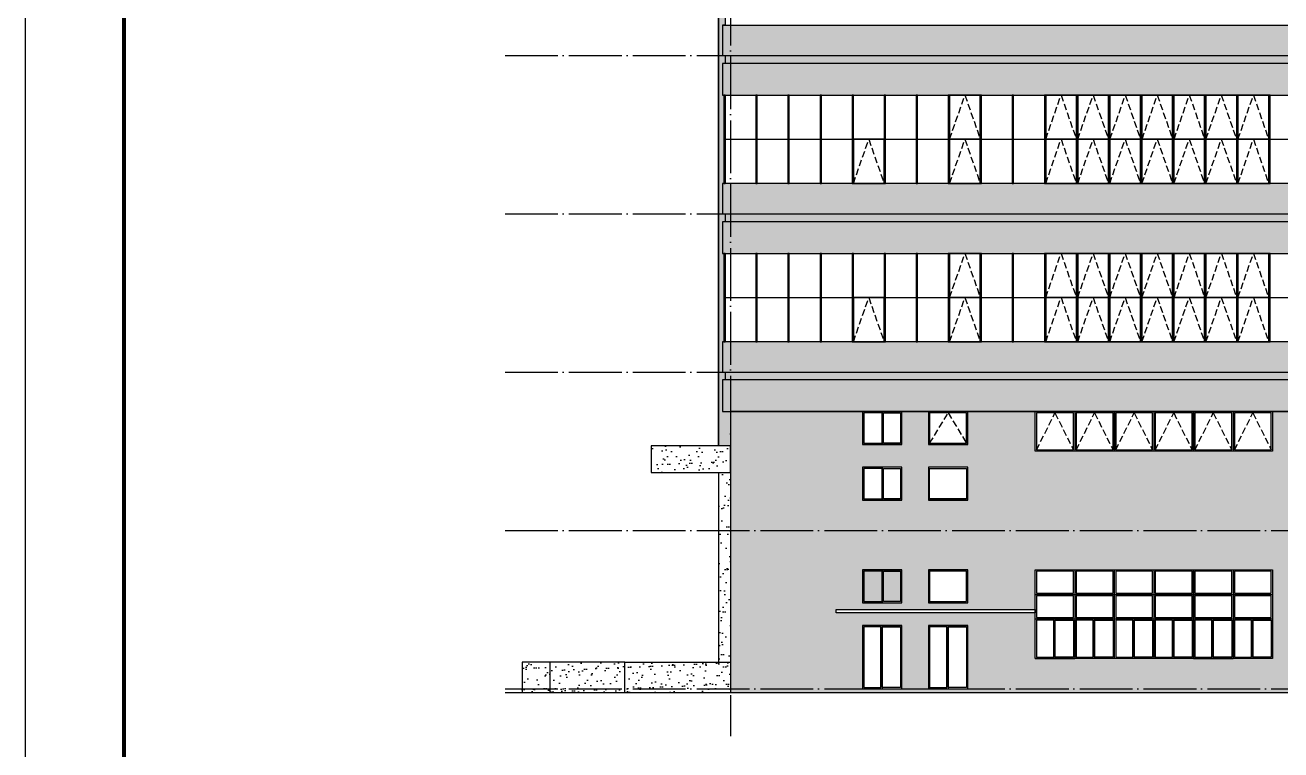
# Model space of a CAD drawing. Extents: x 6843040 to 15500510, y -6507076 to -4940511.
# Drawn here: x 7622462 to 7670060, y -5891736 to -5864267 of the extents above; entities that cross this region are included whole.
import ezdxf

# ---------------------------------------------------------------- set-up
doc = ezdxf.new("R2010")
doc.units = 0
doc.header["$LTSCALE"] = 1000
doc.header["$MEASUREMENT"] = 0
doc.linetypes.add('DASH', pattern=[0.35, 0.25, -0.1])
doc.linetypes.add('DOTE', pattern=[2.42, 2, -0.2, 0.02, -0.2])
for name, color, linetype in [('DOTE', 8, 'DOTE'), ('E_LINE_1', 1, 'Continuous'), ('E_LINE_2', 40, 'Continuous'), ('E_LINE_4', 5, 'Continuous'), ('E_LINE_5', 8, 'Continuous'), ('E_LINE_6', 11, 'Continuous'), ('plan-1', 40, 'Continuous'), ('PUB_HACTH', 8, 'Continuous'), ('PUB_TITLE', 4, 'Continuous'), ('WINDOW', 4, 'Continuous')]:
    doc.layers.add(name, color=color, linetype=linetype)
pattern_1 = [(82.5, (0, 215189), (-422.103955, 395.378137), [0, -456, 0, -510, 0, -487.5]), (52.5, (0, 215189), (-223.241253, 974.09392), [0, -246, 0, -411, 0, -157.5]), (12.5, (-260.9, 214928.1), (659.408782, 661.809715), [0, -150, 0, -540, 0, -705]), (2.5, (-260.9, 214928.1), (451.51265, 823.878855), [0, -75, 0, -354, 0, -405])]
pattern_2 = [(82.5, (0, 0), (-422.103955, 395.378137), [0, -456, 0, -510, 0, -487.5]), (52.5, (0, 0), (-223.241253, 974.09392), [0, -246, 0, -411, 0, -157.5]), (12.5, (-260.9, -260.9), (659.408782, 661.809715), [0, -150, 0, -540, 0, -705]), (2.5, (-260.9, -260.9), (451.51265, 823.878855), [0, -75, 0, -354, 0, -405])]

msp = doc.modelspace()

# ---------------------------------------------------------------- hatches: boundary and pattern name
at = {"layer": 'PUB_HACTH'}
h = msp.add_hatch(dxfattribs=at)
h.set_pattern_fill('粉刷', color=256, scale=150, angle=45)
h.set_pattern_definition(pattern_2)
h.paths.add_polyline_path([(7654597.4, -5842417.4), (7649197.4, -5842417.4), (7649197.4, -5845617.4), (7648897.4, -5845617.4), (7648897.4, -5847117.4), (7648997.4, -5847117.4), (7648997.4, -5847417.4), (7648897.4, -5847417.4), (7648897.4, -5848917.4), (7648997.4, -5848917.4), (7648997.4, -5852267.4), (7648897.4, -5852267.4), (7648897.4, -5853417.4), (7648997.4, -5853417.4), (7648997.4, -5853717.4), (7648897.4, -5853717.4), (7648897.4, -5854917.4), (7648997.4, -5854917.4), (7648997.4, -5858267.4), (7648897.4, -5858267.4), (7648897.4, -5859417.4), (7648997.4, -5859417.4), (7648997.4, -5859717.4), (7648897.4, -5859717.4), (7648897.4, -5860917.4), (7648997.4, -5860917.4), (7648997.4, -5864267.4), (7648897.4, -5864267.4), (7648897.4, -5865417.4), (7648997.4, -5865417.4), (7648997.4, -5865717.4), (7648897.4, -5865717.4), (7648897.4, -5866917.4), (7648997.4, -5866917.4), (7648997.4, -5870267.4), (7648897.4, -5870267.4), (7648897.4, -5871417.4), (7648997.4, -5871417.4), (7648997.4, -5871717.4), (7648897.4, -5871717.4), (7648897.4, -5872917.4), (7648997.4, -5872917.4), (7648997.4, -5876267.4), (7648897.4, -5876267.4), (7648897.4, -5877417.4), (7648997.4, -5877417.4), (7648997.4, -5877717.4), (7648897.4, -5877717.4), (7648897.4, -5878917.4), (7649197.4, -5878917.4), (7649197.4, -5880217.4), (7648747.4, -5880217.4), (7648747.4, -5838317.4), (7654597.4, -5838317.4)])
h.paths.add_polyline_path([(7651147.4, -5840817.4), (7651147.4, -5839317.4), (7652647.4, -5839317.4), (7652647.4, -5840817.4)], flags=16)
h = msp.add_hatch(dxfattribs=at)
h.set_pattern_fill('粉刷', color=256, scale=150, angle=45)
h.set_pattern_definition([(82.5, (-9e-10, 205189), (-422.103955, 395.378137), [0, -456, 0, -510, 0, -487.5]), (52.5, (-9e-10, 205189), (-223.241253, 974.09392), [0, -246, 0, -411, 0, -157.5]), (12.5, (-260.9, 204928.1), (659.408782, 661.809715), [0, -150, 0, -540, 0, -705]), (2.5, (-260.9, 204928.1), (451.51265, 823.878855), [0, -75, 0, -354, 0, -405])])
h.paths.add_polyline_path([(7702447.4, -5864267.4), (7648897.4, -5864267.4), (7648897.4, -5865417.4), (7648997.4, -5865417.4), (7702447.4, -5865417.4)])
h.paths.add_polyline_path([(7702447.4, -5865717.4), (7648897.4, -5865717.4), (7648897.4, -5866917.4), (7648997.4, -5866917.4), (7702447.4, -5866917.4)])
h = msp.add_hatch(dxfattribs=at)
h.set_pattern_fill('AR-B816', color=256, scale=150)
h.set_pattern_definition([(0, (91111.56, 198914), (0, 181.9656), []), (90, (91111.56, 198914), (-181.9656, 181.9656), [181.9656, -181.9656])])
h.paths.add_polyline_path([(7702447.4, -5865692.4), (7648997.4, -5865692.4), (7648997.4, -5865392.4), (7702447.4, -5865392.4)])
h = msp.add_hatch(dxfattribs=at)
h.set_pattern_fill('粉刷', color=256, scale=150, angle=45)
h.set_pattern_definition([(82.5, (-9e-10, 199189), (-422.103955, 395.378137), [0, -456, 0, -510, 0, -487.5]), (52.5, (-9e-10, 199189), (-223.241253, 974.09392), [0, -246, 0, -411, 0, -157.5]), (12.5, (-260.9, 198928.1), (659.408782, 661.809715), [0, -150, 0, -540, 0, -705]), (2.5, (-260.9, 198928.1), (451.51265, 823.878855), [0, -75, 0, -354, 0, -405])])
h.paths.add_polyline_path([(7702447.4, -5870267.4), (7648897.4, -5870267.4), (7648897.4, -5871417.4), (7648997.4, -5871417.4), (7702447.4, -5871417.4)])
h.paths.add_polyline_path([(7702447.4, -5871717.4), (7648897.4, -5871717.4), (7648897.4, -5872917.4), (7648997.4, -5872917.4), (7702447.4, -5872917.4)])
h = msp.add_hatch(dxfattribs=at)
h.set_pattern_fill('AR-B816', color=256, scale=150)
h.set_pattern_definition([(0, (91111.56, 192889), (0, 181.9656), []), (90, (91111.56, 192889), (-181.9656, 181.9656), [181.9656, -181.9656])])
h.paths.add_polyline_path([(7702447.4, -5871717.4), (7648997.4, -5871717.4), (7648997.4, -5871417.4), (7702447.4, -5871417.4)])
h = msp.add_hatch(dxfattribs=at)
h.set_pattern_fill('粉刷', color=256, scale=150, angle=45)
h.set_pattern_definition([(82.5, (-9e-10, 193189), (-422.103955, 395.378137), [0, -456, 0, -510, 0, -487.5]), (52.5, (-9e-10, 193189), (-223.241253, 974.09392), [0, -246, 0, -411, 0, -157.5]), (12.5, (-260.9, 192928.1), (659.408782, 661.809715), [0, -150, 0, -540, 0, -705]), (2.5, (-260.9, 192928.1), (451.51265, 823.878855), [0, -75, 0, -354, 0, -405])])
h.paths.add_polyline_path([(7702447.4, -5876267.4), (7648897.4, -5876267.4), (7648897.4, -5877417.4), (7648997.4, -5877417.4), (7702447.4, -5877417.4)])
h.paths.add_polyline_path([(7702447.4, -5877717.4), (7648897.4, -5877717.4), (7648897.4, -5878917.4), (7648997.4, -5878917.4), (7702447.4, -5878917.4)])
h = msp.add_hatch(dxfattribs=at)
h.set_pattern_fill('AR-B816', color=256, scale=150)
h.set_pattern_definition([(0, (91111.56, 186889), (0, 181.9656), []), (90, (91111.56, 186889), (-181.9656, 181.9656), [181.9656, -181.9656])])
h.paths.add_polyline_path([(7702447.4, -5877717.4), (7648997.4, -5877717.4), (7648997.4, -5877417.4), (7702447.4, -5877417.4)])
h = msp.add_hatch(dxfattribs=at)
h.set_pattern_fill('粉刷', color=256, scale=150, angle=45)
h.set_pattern_definition(pattern_2)
h.paths.add_polyline_path([(7694836.2, -5889417.4), (7694836.2, -5884917.4), (7700836.2, -5884917.4), (7700836.2, -5889417.4)], flags=16)
h.paths.add_polyline_path([(7693836.2, -5884417.4), (7702447.4, -5884417.4), (7702447.4, -5884297.4), (7693836.2, -5884297.4)], flags=16)
h.paths.add_polyline_path([(7649197.4, -5889567.4), (7702447.4, -5889567.4), (7702447.4, -5878917.4), (7649197.4, -5878917.4)])
h.paths.add_polyline_path([(7700836.2, -5880417.4), (7694836.2, -5880417.4), (7694836.2, -5878917.4), (7700836.2, -5878917.4)], flags=16)
h.paths.add_polyline_path([(7691725, -5880417.4), (7688725, -5880417.4), (7688725, -5878917.4), (7691725, -5878917.4)], flags=16)
h.paths.add_polyline_path([(7682725, -5888267.4), (7691725, -5888267.4), (7691725, -5884917.4), (7682725, -5884917.4)], flags=16)
h.paths.add_polyline_path([(7688725, -5880417.4), (7685725, -5880417.4), (7685725, -5878917.4), (7688725, -5878917.4)], flags=16)
h.paths.add_polyline_path([(7685725, -5880417.4), (7682725, -5880417.4), (7682725, -5878917.4), (7685725, -5878917.4)], flags=16)
h.paths.add_polyline_path([(7679158.7, -5880417.4), (7673158.7, -5880417.4), (7673158.7, -5878917.4), (7679158.7, -5878917.4)], flags=16)
h.paths.add_polyline_path([(7669747.4, -5880417.4), (7666747.4, -5880417.4), (7666747.4, -5878917.4), (7669747.4, -5878917.4)], flags=16)
h.paths.add_polyline_path([(7666747.4, -5880417.4), (7663747.4, -5880417.4), (7663747.4, -5878917.4), (7666747.4, -5878917.4)], flags=16)
h.paths.add_polyline_path([(7663747.4, -5880417.4), (7660747.4, -5880417.4), (7660747.4, -5878917.4), (7663747.4, -5878917.4)], flags=16)
h.paths.add_polyline_path([(7669747.4, -5888267.4), (7660747.4, -5888267.4), (7660747.4, -5884917.4), (7669747.4, -5884917.4)], flags=16)
h.paths.add_polyline_path([(7673158.7, -5889417.4), (7673158.7, -5884917.4), (7679158.7, -5884917.4), (7679158.7, -5889417.4)], flags=16)
h.paths.add_polyline_path([(7672158.7, -5884417.4), (7680158, -5884417.4), (7680158, -5884297.4), (7672158.7, -5884297.4)], flags=16)
h.paths.add_polyline_path([(7656697.4, -5889417.4), (7658197.4, -5889417.4), (7658197.4, -5887017.4), (7656697.4, -5887017.4)], flags=16)
h.paths.add_polyline_path([(7654197.4, -5889417.4), (7655697.4, -5889417.4), (7655697.4, -5887017.4), (7654197.4, -5887017.4)], flags=16)
h.paths.add_polyline_path([(7654197.4, -5886537.4), (7653197.4, -5886537.4), (7653197.4, -5886417.4), (7658197.4, -5886417.4), (7660747.4, -5886417.4), (7660747.4, -5886537.4)], flags=16)
h.paths.add_polyline_path([(7656697.4, -5886167.4), (7658197.4, -5886167.4), (7658197.4, -5884917.4), (7656697.4, -5884917.4)], flags=16)
h.paths.add_polyline_path([(7656697.4, -5882267.4), (7658197.4, -5882267.4), (7658197.4, -5881017.3), (7656697.4, -5881017.3)], flags=16)
h.paths.add_polyline_path([(7654197.4, -5882267.4), (7655697.4, -5882267.4), (7655697.4, -5881017.3), (7654197.4, -5881017.3)], flags=16)
h.paths.add_polyline_path([(7654197.4, -5880167.5), (7655697.4, -5880167.5), (7655697.4, -5878917.4), (7654197.4, -5878917.4)], flags=16)
h.paths.add_polyline_path([(7656697.4, -5880167.5), (7658197.4, -5880167.5), (7658197.4, -5878917.4), (7656697.4, -5878917.4)], flags=16)
h = msp.add_hatch(dxfattribs=at)
h.set_pattern_fill('粉刷', color=256, scale=150, angle=45)
h.set_pattern_definition([(82.5, (0, 217189), (-422.103955, 395.378137), [0, -456, 0, -510, 0, -487.5]), (52.5, (0, 217189), (-223.241253, 974.09392), [0, -246, 0, -411, 0, -157.5]), (12.5, (-260.9, 216928.1), (659.408782, 661.809715), [0, -150, 0, -540, 0, -705]), (2.5, (-260.9, 216928.1), (451.51265, 823.878855), [0, -75, 0, -354, 0, -405])])
h.paths.add_polyline_path([(7649197.4, -5880217.4), (7646197.4, -5880217.4), (7646197.4, -5881217.4), (7649197.4, -5881217.4)])
h = msp.add_hatch(dxfattribs=at)
h.set_pattern_fill('粉刷', color=256, scale=150, angle=45)
h.set_pattern_definition(pattern_2)
h.paths.add_polyline_path([(7649197.4, -5881217.4), (7648747.4, -5881217.4), (7648747.4, -5888417.4), (7649197.4, -5888417.4)])
h = msp.add_hatch(dxfattribs=at)
h.set_pattern_fill('粉刷', color=256, scale=150, angle=45)
h.set_pattern_definition([(82.5, (-96559.5, -2000), (-422.103955, 395.378137), [0, -456, 0, -510, 0, -487.5]), (52.5, (-96559.5, -2000), (-223.241253, 974.09392), [0, -246, 0, -411, 0, -157.5]), (12.5, (-96820.4, -2260.9), (659.408782, 661.809715), [0, -150, 0, -540, 0, -705]), (2.5, (-96820.4, -2260.9), (451.51265, 823.878855), [0, -75, 0, -354, 0, -405])])
h.paths.add_polyline_path([(7642349.3, -5888417.4), (7641300.5, -5888417.4), (7641300.5, -5889567.4), (7642349.3, -5889567.4)])
h = msp.add_hatch(dxfattribs=at)
h.set_pattern_fill('粉刷', color=256, scale=150, angle=45)
h.set_pattern_definition(pattern_1)
h.paths.add_polyline_path([(7645196.9, -5888417.4), (7642349.3, -5888417.4), (7642349.3, -5889567.4), (7645196.9, -5889567.4)])
h = msp.add_hatch(dxfattribs=at)
h.set_pattern_fill('粉刷', color=256, scale=150, angle=45)
h.set_pattern_definition(pattern_1)
h.paths.add_polyline_path([(7649197.4, -5888417.4), (7645196.9, -5888417.4), (7645196.9, -5889567.4), (7649197.4, -5889567.4)])

# ---------------------------------------------------------------- linework, layer by layer
for points in [[(7649197.4, -5878917.4), (7649197.4, -5889567.4)], [(7645196.9, -5889567.4), (7645196.9, -5888417.4), (7649197.4, -5888417.4)], [(7660747.4, -5888267.4), (7662247.4, -5888267.4)], [(7666747.4, -5888267.4), (7668247.4, -5888267.4)]]:
    msp.add_lwpolyline(points)
for points in [[(7654197.4, -5880167.5), (7655697.4, -5880167.5), (7655697.4, -5878917.4), (7654197.4, -5878917.4)], [(7656697.4, -5880167.5), (7658197.4, -5880167.5), (7658197.4, -5878917.4), (7656697.4, -5878917.4)], [(7663747.4, -5880417.4), (7660747.4, -5880417.4), (7660747.4, -5878917.4), (7663747.4, -5878917.4)], [(7666747.4, -5880417.4), (7663747.4, -5880417.4), (7663747.4, -5878917.4), (7666747.4, -5878917.4)], [(7669747.4, -5880417.4), (7666747.4, -5880417.4), (7666747.4, -5878917.4), (7669747.4, -5878917.4)], [(7649197.4, -5880217.4), (7646197.4, -5880217.4), (7646197.4, -5881217.4), (7649197.4, -5881217.4)], [(7654197.4, -5882267.4), (7655697.4, -5882267.4), (7655697.4, -5881017.3), (7654197.4, -5881017.3)], [(7656697.4, -5882267.4), (7658197.4, -5882267.4), (7658197.4, -5881017.3), (7656697.4, -5881017.3)], [(7654197.4, -5886167.4), (7655697.4, -5886167.4), (7655697.4, -5884917.4), (7654197.4, -5884917.4)], [(7656697.4, -5886167.4), (7658197.4, -5886167.4), (7658197.4, -5884917.4), (7656697.4, -5884917.4)], [(7669747.4, -5888267.4), (7660747.4, -5888267.4), (7660747.4, -5884917.4), (7669747.4, -5884917.4)], [(7666747.4, -5888267.4), (7663747.4, -5888267.4), (7663747.4, -5884917.4), (7666747.4, -5884917.4)], [(7669747.4, -5888267.4), (7666747.4, -5888267.4), (7666747.4, -5884917.4), (7669747.4, -5884917.4)], [(7654197.4, -5886537.4), (7653197.4, -5886537.4), (7653197.4, -5886417.4), (7658197.4, -5886417.4), (7660747.4, -5886417.4), (7660747.4, -5886537.4)], [(7654197.4, -5889417.4), (7655697.4, -5889417.4), (7655697.4, -5887017.4), (7654197.4, -5887017.4)], [(7656697.4, -5889417.4), (7658197.4, -5889417.4), (7658197.4, -5887017.4), (7656697.4, -5887017.4)]]:
    msp.add_lwpolyline(points, close=True)
at = {"layer": 'DOTE'}
for p, q in [((7649197.4, -5836417.4), (7649197.4, -5891217.3)), ((7640656.9, -5865417.4), (7783625, -5865417.4)), ((7640656.9, -5871417.4), (7783625, -5871417.4)), ((7640656.9, -5877417.4), (7783625, -5877417.4)), ((7640656.9, -5883417.4), (7783625, -5883417.4)), ((7640656.9, -5889417.4), (7783625, -5889417.4)), ((7640656.9, -5889567.4), (7783625, -5889567.4))]:
    msp.add_line(p, q, dxfattribs=at)
at = {"layer": 'E_LINE_1'}
msp.add_lwpolyline([(7640945, -5889567.4), (7780849, -5889567.4)], dxfattribs=at)
at = {"layer": 'E_LINE_2'}
for points in [[(7648897.4, -5864267.4), (7648897.4, -5865417.4), (7648997.4, -5865417.4), (7648997.4, -5865717.4), (7648897.4, -5865717.4), (7648897.4, -5866917.4), (7648997.4, -5866917.4)], [(7648897.4, -5864267.4), (7702447.4, -5864267.4)], [(7648897.4, -5865417.4), (7702447.4, -5865417.4)], [(7702447.4, -5865717.4), (7648897.4, -5865717.4)], [(7648897.4, -5866917.4), (7702447.4, -5866917.4)], [(7702447.4, -5870267.4), (7648897.4, -5870267.4)], [(7648897.4, -5870267.4), (7648897.4, -5871417.4), (7648997.4, -5871417.4), (7648997.4, -5871717.4), (7648897.4, -5871717.4), (7648897.4, -5872917.4), (7648997.4, -5872917.4)], [(7648897.4, -5871417.4), (7702447.4, -5871417.4)], [(7702447.4, -5871717.4), (7648897.4, -5871717.4)], [(7648897.4, -5872917.4), (7702447.4, -5872917.4)], [(7702447.4, -5876267.4), (7648897.4, -5876267.4)], [(7648897.4, -5876267.4), (7648897.4, -5877417.4), (7648997.4, -5877417.4), (7648997.4, -5877717.4), (7648897.4, -5877717.4), (7648897.4, -5878917.4), (7649197.4, -5878917.4)], [(7648897.4, -5877417.4), (7702447.4, -5877417.4)], [(7702447.4, -5877717.4), (7648897.4, -5877717.4)], [(7648897.4, -5878917.4), (7702447.4, -5878917.4)]]:
    msp.add_lwpolyline(points, dxfattribs=at)
at = {"layer": 'E_LINE_4'}
for points in [[(7654597.4, -5838317.4), (7648747.4, -5838317.4), (7648747.4, -5880217.4)], [(7648997.4, -5860917.4), (7648997.4, -5864267.4), (7648897.4, -5864267.4), (7648897.4, -5865417.4), (7648997.4, -5865417.4), (7648997.4, -5865717.4), (7648897.4, -5865717.4), (7648897.4, -5866917.4), (7648997.4, -5866917.4), (7648997.4, -5870267.4), (7648897.4, -5870267.4), (7648897.4, -5871417.4), (7648997.4, -5871417.4), (7648997.4, -5871717.4), (7648897.4, -5871717.4), (7648897.4, -5872917.4), (7648997.4, -5872917.4), (7648997.4, -5876267.4), (7648897.4, -5876267.4), (7648897.4, -5877417.4), (7648997.4, -5877417.4), (7648997.4, -5877717.4), (7648897.4, -5877717.4), (7648897.4, -5878917.4), (7649197.4, -5878917.4), (7649197.4, -5880217.4), (7648747.4, -5880217.4), (7648747.4, -5838317.4)], [(7648747.4, -5881217.4), (7648747.4, -5888417.4)]]:
    msp.add_lwpolyline(points, dxfattribs=at)
at = {"layer": 'E_LINE_5'}
for points in [[(7642349.3, -5888417.4), (7641300.5, -5888417.4), (7641300.5, -5889567.4)], [(7645196.9, -5888417.4), (7642349.3, -5888417.4), (7642349.3, -5889567.4)]]:
    msp.add_lwpolyline(points, dxfattribs=at)
at = {"layer": 'E_LINE_6'}
for points in [[(7648997.4, -5866917.4), (7648947.4, -5866917.4), (7648947.4, -5870267.4), (7648997.4, -5870267.4)], [(7650212.2, -5866917.4), (7650162.2, -5866917.4), (7650162.2, -5870267.4), (7650212.2, -5870267.4)], [(7651427, -5866917.4), (7651377, -5866917.4), (7651377, -5870267.4), (7651427, -5870267.4)], [(7652641.8, -5866917.4), (7652591.8, -5866917.4), (7652591.8, -5870267.4), (7652641.8, -5870267.4)], [(7653856.5, -5866917.4), (7653806.5, -5866917.4), (7653806.5, -5870267.4), (7653856.5, -5870267.4)], [(7655071.3, -5866917.4), (7655021.3, -5866917.4), (7655021.3, -5870267.4), (7655071.3, -5870267.4)], [(7656286.1, -5866917.4), (7656236.1, -5866917.4), (7656236.1, -5870267.4), (7656286.1, -5870267.4)], [(7657500.8, -5866917.4), (7657450.8, -5866917.4), (7657450.8, -5870267.4), (7657500.8, -5870267.4)], [(7658715.6, -5866917.4), (7658665.6, -5866917.4), (7658665.6, -5870267.4), (7658715.6, -5870267.4)], [(7659930.4, -5866917.4), (7659880.4, -5866917.4), (7659880.4, -5870267.4), (7659930.4, -5870267.4)], [(7661145.2, -5866917.4), (7661095.2, -5866917.4), (7661095.2, -5870267.4), (7661145.2, -5870267.4)], [(7662359.9, -5866917.4), (7662309.9, -5866917.4), (7662309.9, -5870267.4), (7662359.9, -5870267.4)], [(7663574.7, -5866917.4), (7663524.7, -5866917.4), (7663524.7, -5870267.4), (7663574.7, -5870267.4)], [(7664789.5, -5866917.4), (7664739.5, -5866917.4), (7664739.5, -5870267.4), (7664789.5, -5870267.4)], [(7666004.3, -5866917.4), (7665954.3, -5866917.4), (7665954.3, -5870267.4), (7666004.3, -5870267.4)], [(7667219, -5866917.4), (7667169, -5866917.4), (7667169, -5870267.4), (7667219, -5870267.4)], [(7668433.8, -5866917.4), (7668383.8, -5866917.4), (7668383.8, -5870267.4), (7668433.8, -5870267.4)], [(7669648.6, -5866917.4), (7669598.6, -5866917.4), (7669598.6, -5870267.4), (7669648.6, -5870267.4)], [(7648997.4, -5872917.4), (7648947.4, -5872917.4), (7648947.4, -5876267.4), (7648997.4, -5876267.4)], [(7650212.2, -5872917.4), (7650162.2, -5872917.4), (7650162.2, -5876267.4), (7650212.2, -5876267.4)], [(7651427, -5872917.4), (7651377, -5872917.4), (7651377, -5876267.4), (7651427, -5876267.4)], [(7652641.8, -5872917.4), (7652591.8, -5872917.4), (7652591.8, -5876267.4), (7652641.8, -5876267.4)], [(7653856.5, -5872917.4), (7653806.5, -5872917.4), (7653806.5, -5876267.4), (7653856.5, -5876267.4)], [(7655071.3, -5872917.4), (7655021.3, -5872917.4), (7655021.3, -5876267.4), (7655071.3, -5876267.4)], [(7656286.1, -5872917.4), (7656236.1, -5872917.4), (7656236.1, -5876267.4), (7656286.1, -5876267.4)], [(7657500.8, -5872917.4), (7657450.8, -5872917.4), (7657450.8, -5876267.4), (7657500.8, -5876267.4)], [(7658715.6, -5872917.4), (7658665.6, -5872917.4), (7658665.6, -5876267.4), (7658715.6, -5876267.4)], [(7659930.4, -5872917.4), (7659880.4, -5872917.4), (7659880.4, -5876267.4), (7659930.4, -5876267.4)], [(7661145.2, -5872917.4), (7661095.2, -5872917.4), (7661095.2, -5876267.4), (7661145.2, -5876267.4)], [(7662359.9, -5872917.4), (7662309.9, -5872917.4), (7662309.9, -5876267.4), (7662359.9, -5876267.4)], [(7663574.7, -5872917.4), (7663524.7, -5872917.4), (7663524.7, -5876267.4), (7663574.7, -5876267.4)], [(7664789.5, -5872917.4), (7664739.5, -5872917.4), (7664739.5, -5876267.4), (7664789.5, -5876267.4)], [(7666004.3, -5872917.4), (7665954.3, -5872917.4), (7665954.3, -5876267.4), (7666004.3, -5876267.4)], [(7667219, -5872917.4), (7667169, -5872917.4), (7667169, -5876267.4), (7667219, -5876267.4)], [(7668433.8, -5872917.4), (7668383.8, -5872917.4), (7668383.8, -5876267.4), (7668433.8, -5876267.4)], [(7669648.6, -5872917.4), (7669598.6, -5872917.4), (7669598.6, -5876267.4), (7669648.6, -5876267.4)]]:
    msp.add_lwpolyline(points, close=True, dxfattribs=at)
at = {"layer": 'plan-1'}
msp.add_lwpolyline([(7649197.4, -5889567.4), (7702447.4, -5889567.4), (7702447.4, -5878917.4), (7649197.4, -5878917.4)], close=True, dxfattribs=at)
at = {"layer": 'PUB_TITLE'}
msp.add_lwpolyline([(7622462.5, -5959320.5), (7800812.5, -5959320.5), (7800812.5, -5833170.5), (7622462.5, -5833170.5)], close=True, dxfattribs=at)
at = {"layer": 'PUB_TITLE', "const_width": 150}
msp.add_lwpolyline([(7626212.5, -5957820.5), (7799312.5, -5957820.5), (7799312.5, -5834670.5), (7626212.5, -5834670.5)], close=True, dxfattribs=at)
at = {"layer": 'WINDOW'}
for points in [[(7648997.4, -5870267.4), (7648997.4, -5866917.4)], [(7662359.9, -5870267.4), (7662359.9, -5866917.4)], [(7648997.4, -5868592.4), (7702447.4, -5868592.4)], [(7648997.4, -5876267.4), (7648997.4, -5872917.4)], [(7662359.9, -5876267.4), (7662359.9, -5872917.4)], [(7648997.4, -5874592.4), (7702447.4, -5874592.4)], [(7655697.4, -5878917.4), (7654197.4, -5878917.4)], [(7654947.4, -5878917.4), (7654947.4, -5880167.5)], [(7662247.4, -5878917.4), (7662247.4, -5880417.4)], [(7665247.4, -5878917.4), (7665247.4, -5880417.4)], [(7668247.4, -5878917.4), (7668247.4, -5880417.4)], [(7655697.4, -5880167.5), (7654197.4, -5880167.5)], [(7658197.4, -5880167.5), (7656697.4, -5880167.5)], [(7655697.4, -5881017.3), (7654197.4, -5881017.3)], [(7654947.4, -5881017.3), (7654947.4, -5882267.4)], [(7655697.4, -5882267.4), (7654197.4, -5882267.4)], [(7658197.4, -5882267.4), (7656697.4, -5882267.4)], [(7654197.4, -5884917.4), (7655697.4, -5884917.4)], [(7654947.4, -5884917.4), (7654947.4, -5886167.4)], [(7656697.4, -5884917.4), (7658197.4, -5884917.4)], [(7662247.4, -5884917.4), (7662247.4, -5888267.4)], [(7665247.4, -5884917.4), (7665247.4, -5888267.4)], [(7668247.4, -5884917.4), (7668247.4, -5888267.4)], [(7660747.4, -5885842.4), (7663747.4, -5885842.4)], [(7663747.4, -5885842.4), (7666747.4, -5885842.4)], [(7666747.4, -5885842.4), (7669747.4, -5885842.4)], [(7654197.4, -5886167.4), (7655697.4, -5886167.4)], [(7660747.4, -5886767.4), (7663747.4, -5886767.4)], [(7661497.4, -5886767.4), (7661497.4, -5888267.4)], [(7662997.4, -5886767.4), (7662997.4, -5888267.4)], [(7663747.4, -5886767.4), (7666747.4, -5886767.4)], [(7664497.4, -5886767.4), (7664497.4, -5888267.4)], [(7665997.4, -5886767.4), (7665997.4, -5888267.4)], [(7666747.4, -5886767.4), (7669747.4, -5886767.4)], [(7667497.4, -5886767.4), (7667497.4, -5888267.4)], [(7668997.4, -5886767.4), (7668997.4, -5888267.4)], [(7654197.4, -5887017.4), (7655697.4, -5887017.4)], [(7654947.4, -5887017.4), (7654947.4, -5889417.4)], [(7656697.4, -5887017.4), (7658197.4, -5887017.4)], [(7657447.4, -5887017.4), (7657447.4, -5889417.4)]]:
    msp.add_lwpolyline(points, dxfattribs=at)
for points in [[(7657500.8, -5868592.4), (7658665.6, -5868592.4), (7658665.6, -5866917.4), (7657500.8, -5866917.4)], [(7661145.2, -5868592.4), (7662309.9, -5868592.4), (7662309.9, -5866917.4), (7661145.2, -5866917.4)], [(7662359.9, -5868592.4), (7663524.7, -5868592.4), (7663524.7, -5866917.4), (7662359.9, -5866917.4)], [(7663574.7, -5868592.4), (7664739.5, -5868592.4), (7664739.5, -5866917.4), (7663574.7, -5866917.4)], [(7664789.5, -5868592.4), (7665954.3, -5868592.4), (7665954.3, -5866917.4), (7664789.5, -5866917.4)], [(7666004.3, -5868592.4), (7667169, -5868592.4), (7667169, -5866917.4), (7666004.3, -5866917.4)], [(7667219, -5868592.4), (7668383.8, -5868592.4), (7668383.8, -5866917.4), (7667219, -5866917.4)], [(7668433.8, -5868592.4), (7669598.6, -5868592.4), (7669598.6, -5866917.4), (7668433.8, -5866917.4)], [(7653856.5, -5870267.4), (7655021.3, -5870267.4), (7655021.3, -5868592.4), (7653856.5, -5868592.4)], [(7657500.8, -5870267.4), (7658665.6, -5870267.4), (7658665.6, -5868592.4), (7657500.8, -5868592.4)], [(7661145.2, -5870267.4), (7662309.9, -5870267.4), (7662309.9, -5868592.4), (7661145.2, -5868592.4)], [(7662359.9, -5870267.4), (7663524.7, -5870267.4), (7663524.7, -5868592.4), (7662359.9, -5868592.4)], [(7663574.7, -5870267.4), (7664739.5, -5870267.4), (7664739.5, -5868592.4), (7663574.7, -5868592.4)], [(7664789.5, -5870267.4), (7665954.3, -5870267.4), (7665954.3, -5868592.4), (7664789.5, -5868592.4)], [(7666004.3, -5870267.4), (7667169, -5870267.4), (7667169, -5868592.4), (7666004.3, -5868592.4)], [(7667219, -5870267.4), (7668383.8, -5870267.4), (7668383.8, -5868592.4), (7667219, -5868592.4)], [(7668433.8, -5870267.4), (7669598.6, -5870267.4), (7669598.6, -5868592.4), (7668433.8, -5868592.4)], [(7657500.8, -5874592.4), (7658665.6, -5874592.4), (7658665.6, -5872917.4), (7657500.8, -5872917.4)], [(7661145.2, -5874592.4), (7662309.9, -5874592.4), (7662309.9, -5872917.4), (7661145.2, -5872917.4)], [(7662359.9, -5874592.4), (7663524.7, -5874592.4), (7663524.7, -5872917.4), (7662359.9, -5872917.4)], [(7663574.7, -5874592.4), (7664739.5, -5874592.4), (7664739.5, -5872917.4), (7663574.7, -5872917.4)], [(7664789.5, -5874592.4), (7665954.3, -5874592.4), (7665954.3, -5872917.4), (7664789.5, -5872917.4)], [(7666004.3, -5874592.4), (7667169, -5874592.4), (7667169, -5872917.4), (7666004.3, -5872917.4)], [(7667219, -5874592.4), (7668383.8, -5874592.4), (7668383.8, -5872917.4), (7667219, -5872917.4)], [(7668433.8, -5874592.4), (7669598.6, -5874592.4), (7669598.6, -5872917.4), (7668433.8, -5872917.4)], [(7653856.5, -5876267.4), (7655021.3, -5876267.4), (7655021.3, -5874592.4), (7653856.5, -5874592.4)], [(7657500.8, -5876267.4), (7658665.6, -5876267.4), (7658665.6, -5874592.4), (7657500.8, -5874592.4)], [(7661145.2, -5876267.4), (7662309.9, -5876267.4), (7662309.9, -5874592.4), (7661145.2, -5874592.4)], [(7662359.9, -5876267.4), (7663524.7, -5876267.4), (7663524.7, -5874592.4), (7662359.9, -5874592.4)], [(7663574.7, -5876267.4), (7664739.5, -5876267.4), (7664739.5, -5874592.4), (7663574.7, -5874592.4)], [(7664789.5, -5876267.4), (7665954.3, -5876267.4), (7665954.3, -5874592.4), (7664789.5, -5874592.4)], [(7666004.3, -5876267.4), (7667169, -5876267.4), (7667169, -5874592.4), (7666004.3, -5874592.4)], [(7667219, -5876267.4), (7668383.8, -5876267.4), (7668383.8, -5874592.4), (7667219, -5874592.4)], [(7668433.8, -5876267.4), (7669598.6, -5876267.4), (7669598.6, -5874592.4), (7668433.8, -5874592.4)], [(7654947.4, -5878967.4), (7654247.4, -5878967.4), (7654247.4, -5880117.5), (7654947.4, -5880117.5)], [(7654997.4, -5878967.4), (7655647.4, -5878967.4), (7655647.4, -5880117.5), (7654997.4, -5880117.5)], [(7658147.4, -5878967.4), (7656747.4, -5878967.4), (7656747.4, -5880117.5), (7658147.4, -5880117.5)], [(7662197.4, -5878967.4), (7660797.4, -5878967.4), (7660797.4, -5880367.4), (7662197.4, -5880367.4)], [(7663697.4, -5878967.4), (7662297.4, -5878967.4), (7662297.4, -5880367.4), (7663697.4, -5880367.4)], [(7665197.4, -5878967.4), (7663797.4, -5878967.4), (7663797.4, -5880367.4), (7665197.4, -5880367.4)], [(7666697.4, -5878967.4), (7665297.4, -5878967.4), (7665297.4, -5880367.4), (7666697.4, -5880367.4)], [(7668197.4, -5878967.4), (7666797.4, -5878967.4), (7666797.4, -5880367.4), (7668197.4, -5880367.4)], [(7669697.4, -5878967.4), (7668297.4, -5878967.4), (7668297.4, -5880367.4), (7669697.4, -5880367.4)], [(7654947.4, -5881067.3), (7654247.4, -5881067.3), (7654247.4, -5882217.4), (7654947.4, -5882217.4)], [(7654997.4, -5881067.3), (7655647.4, -5881067.3), (7655647.4, -5882217.4), (7654997.4, -5882217.4)], [(7656747.4, -5881067.3), (7658147.4, -5881067.3), (7658147.4, -5882217.4), (7656747.4, -5882217.4)], [(7654947.4, -5884967.4), (7654247.4, -5884967.4), (7654247.4, -5886117.4), (7654947.4, -5886117.4)], [(7654997.4, -5884967.4), (7655647.4, -5884967.4), (7655647.4, -5886117.4), (7654997.4, -5886117.4)], [(7658147.4, -5884967.4), (7656747.4, -5884967.4), (7656747.4, -5886117.4), (7658147.4, -5886117.4)], [(7662197.4, -5884967.4), (7660797.4, -5884967.4), (7660797.4, -5885792.4), (7662197.4, -5885792.4)], [(7663697.4, -5884967.4), (7662297.4, -5884967.4), (7662297.4, -5885792.4), (7663697.4, -5885792.4)], [(7665197.4, -5884967.4), (7663797.4, -5884967.4), (7663797.4, -5885792.4), (7665197.4, -5885792.4)], [(7666697.4, -5884967.4), (7665297.4, -5884967.4), (7665297.4, -5885792.4), (7666697.4, -5885792.4)], [(7668197.4, -5884967.4), (7666797.4, -5884967.4), (7666797.4, -5885792.4), (7668197.4, -5885792.4)], [(7669697.4, -5884967.4), (7668297.4, -5884967.4), (7668297.4, -5885792.4), (7669697.4, -5885792.4)], [(7662197.4, -5885892.4), (7660797.4, -5885892.4), (7660797.4, -5886717.4), (7662197.4, -5886717.4)], [(7663697.4, -5885892.4), (7662297.4, -5885892.4), (7662297.4, -5886717.4), (7663697.4, -5886717.4)], [(7665197.4, -5885892.4), (7663797.4, -5885892.4), (7663797.4, -5886717.4), (7665197.4, -5886717.4)], [(7666697.4, -5885892.4), (7665297.4, -5885892.4), (7665297.4, -5886717.4), (7666697.4, -5886717.4)], [(7668197.4, -5885892.4), (7666797.4, -5885892.4), (7666797.4, -5886717.4), (7668197.4, -5886717.4)], [(7669697.4, -5885892.4), (7668297.4, -5885892.4), (7668297.4, -5886717.4), (7669697.4, -5886717.4)], [(7654897.4, -5887067.4), (7654247.4, -5887067.4), (7654247.4, -5889367.4), (7654897.4, -5889367.4)], [(7654947.4, -5887067.4), (7655647.4, -5887067.4), (7655647.4, -5889367.4), (7654947.4, -5889367.4)], [(7657397.4, -5887067.4), (7656747.4, -5887067.4), (7656747.4, -5889367.4), (7657397.4, -5889367.4)], [(7657447.4, -5887067.4), (7658147.4, -5887067.4), (7658147.4, -5889367.4), (7657447.4, -5889367.4)], [(7661447.4, -5886817.4), (7660797.4, -5886817.4), (7660797.4, -5888217.4), (7661447.4, -5888217.4)], [(7661497.4, -5886817.4), (7662197.4, -5886817.4), (7662197.4, -5888217.4), (7661497.4, -5888217.4)], [(7662947.4, -5886817.4), (7662297.4, -5886817.4), (7662297.4, -5888217.4), (7662947.4, -5888217.4)], [(7662997.4, -5886817.4), (7663697.4, -5886817.4), (7663697.4, -5888217.4), (7662997.4, -5888217.4)], [(7664447.4, -5886817.4), (7663797.4, -5886817.4), (7663797.4, -5888217.4), (7664447.4, -5888217.4)], [(7664497.4, -5886817.4), (7665197.4, -5886817.4), (7665197.4, -5888217.4), (7664497.4, -5888217.4)], [(7665947.4, -5886817.4), (7665297.4, -5886817.4), (7665297.4, -5888217.4), (7665947.4, -5888217.4)], [(7665997.4, -5886817.4), (7666697.4, -5886817.4), (7666697.4, -5888217.4), (7665997.4, -5888217.4)], [(7667447.4, -5886817.4), (7666797.4, -5886817.4), (7666797.4, -5888217.4), (7667447.4, -5888217.4)], [(7667497.4, -5886817.4), (7668197.4, -5886817.4), (7668197.4, -5888217.4), (7667497.4, -5888217.4)], [(7668947.4, -5886817.4), (7668297.4, -5886817.4), (7668297.4, -5888217.4), (7668947.4, -5888217.4)], [(7668997.4, -5886817.4), (7669697.4, -5886817.4), (7669697.4, -5888217.4), (7668997.4, -5888217.4)]]:
    msp.add_lwpolyline(points, close=True, dxfattribs=at)
at = {"layer": 'WINDOW', "color": 8, "linetype": 'DASH'}
for points in [[(7657503.3, -5868592.4), (7658083.2, -5866917.4), (7658665.6, -5868592.4)], [(7661145.2, -5868592.4), (7661727.5, -5866917.4), (7662309.9, -5868592.4)], [(7662359.9, -5868592.4), (7662942.3, -5866917.4), (7663524.7, -5868592.4)], [(7663582.2, -5868592.4), (7664159.6, -5866917.4), (7664739.5, -5868592.4)], [(7664797, -5868592.4), (7665374.4, -5866917.4), (7665954.3, -5868592.4)], [(7666011.8, -5868592.4), (7666589.1, -5866917.4), (7667169, -5868592.4)], [(7667219, -5868592.4), (7667798.9, -5866917.4), (7668378.8, -5868592.4)], [(7668433.8, -5868592.4), (7669018.7, -5866917.4), (7669598.6, -5868592.4)], [(7653859, -5870267.4), (7654438.9, -5868592.4), (7655021.3, -5870267.4)], [(7657503.3, -5870267.4), (7658083.2, -5868592.4), (7658665.6, -5870267.4)], [(7661145.2, -5870267.4), (7661727.5, -5868592.4), (7662309.9, -5870267.4)], [(7662359.9, -5870267.4), (7662942.3, -5868592.4), (7663524.7, -5870267.4)], [(7663574.7, -5870267.4), (7664157.1, -5868592.4), (7664739.5, -5870267.4)], [(7664789.5, -5870267.4), (7665371.9, -5868592.4), (7665954.3, -5870267.4)], [(7666004.3, -5870267.4), (7666584.1, -5868592.4), (7667166.5, -5870267.4)], [(7667219, -5870267.4), (7667798.9, -5868592.4), (7668383.8, -5870267.4)], [(7668433.8, -5870267.4), (7669016.2, -5868592.4), (7669598.6, -5870267.4)], [(7657503.3, -5874592.4), (7658083.2, -5872917.4), (7658665.6, -5874592.4)], [(7661145.2, -5874592.4), (7661727.5, -5872917.4), (7662309.9, -5874592.4)], [(7662359.9, -5874592.4), (7662942.3, -5872917.4), (7663524.7, -5874592.4)], [(7663574.7, -5874592.4), (7664157.1, -5872917.4), (7664739.5, -5874592.4)], [(7664789.5, -5874592.4), (7665371.9, -5872917.4), (7665954.3, -5874592.4)], [(7666011.8, -5874592.4), (7666589.1, -5872917.4), (7667169, -5874592.4)], [(7667219, -5874592.4), (7667803.9, -5872917.4), (7668383.8, -5874592.4)], [(7668433.8, -5874592.4), (7669018.7, -5872917.4), (7669598.6, -5874592.4)], [(7653859, -5876267.4), (7654438.9, -5874592.4), (7655021.3, -5876267.4)], [(7657503.3, -5876267.4), (7658083.2, -5874592.4), (7658665.6, -5876267.4)], [(7661145.2, -5876267.4), (7661727.5, -5874592.4), (7662309.9, -5876267.4)], [(7662359.9, -5876267.4), (7662942.3, -5874592.4), (7663524.7, -5876267.4)], [(7663574.7, -5876267.4), (7664157.1, -5874592.4), (7664739.5, -5876267.4)], [(7664789.5, -5876267.4), (7665371.9, -5874592.4), (7665954.3, -5876267.4)], [(7666004.3, -5876267.4), (7666584.1, -5874592.4), (7667166.5, -5876267.4)], [(7667219, -5876267.4), (7667798.9, -5874592.4), (7668383.8, -5876267.4)], [(7668433.8, -5876267.4), (7669016.2, -5874592.4), (7669598.6, -5876267.4)], [(7656747.4, -5880117.5), (7657447.4, -5878967.4), (7658147.4, -5880117.5)], [(7660797.4, -5880367.4), (7661497.4, -5878967.4), (7662197.4, -5880367.4)], [(7662297.4, -5880367.4), (7662997.4, -5878967.4), (7663697.4, -5880367.4)], [(7663797.4, -5880367.4), (7664497.4, -5878967.4), (7665197.4, -5880367.4)], [(7665297.4, -5880367.4), (7665997.4, -5878967.4), (7666697.4, -5880367.4)], [(7666797.4, -5880367.4), (7667497.4, -5878967.4), (7668197.4, -5880367.4)], [(7668297.4, -5880367.4), (7668997.4, -5878967.4), (7669697.4, -5880367.4)]]:
    msp.add_lwpolyline(points, dxfattribs=at)

doc.saveas('drawing.dxf')
